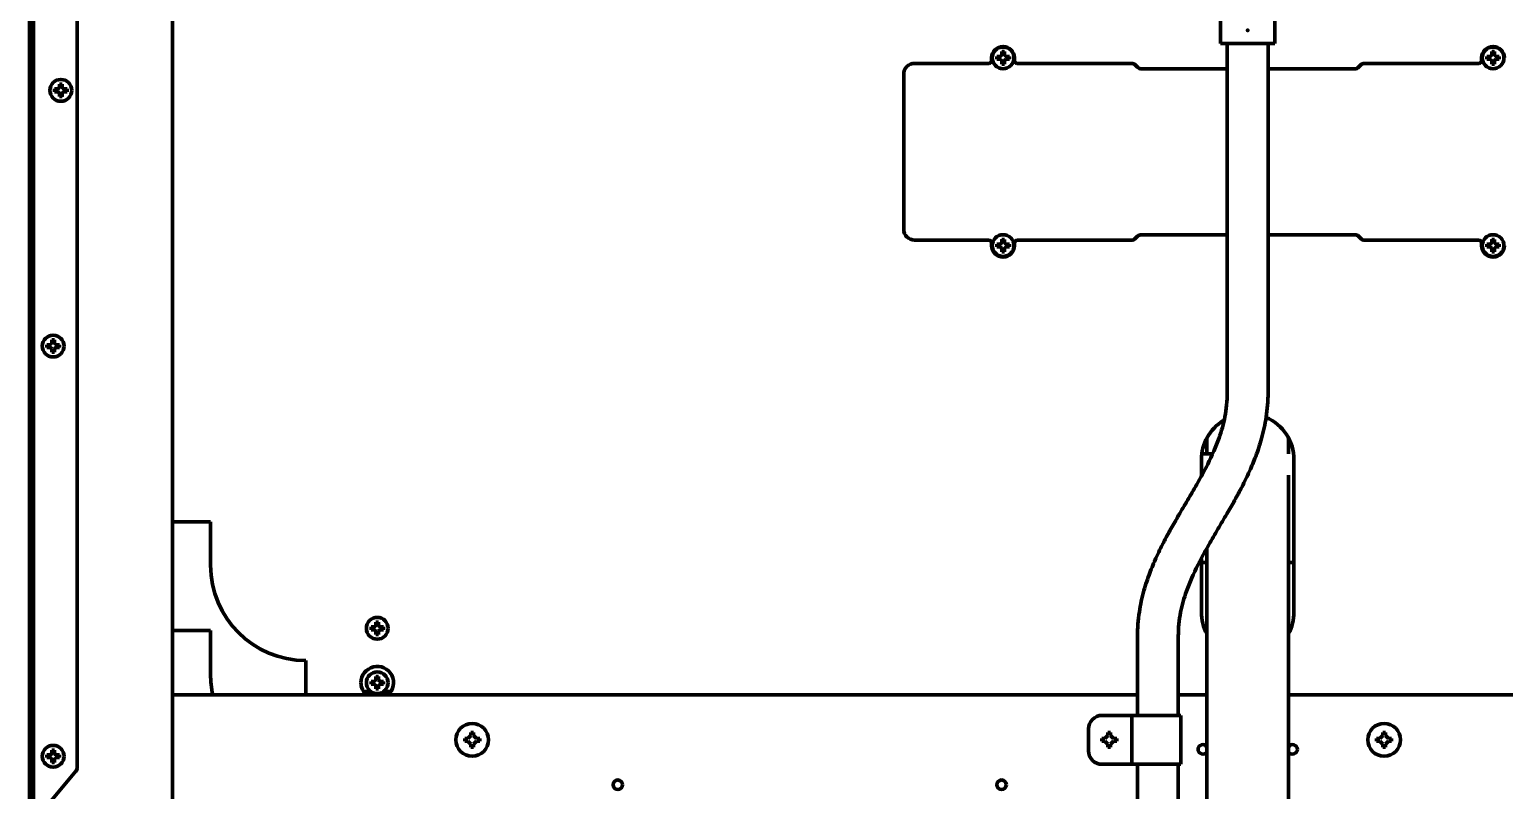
# Model space of a CAD drawing. Header units: inches. Extents: x -3022 to 7311, y 343 to 5680.
# Drawn here: x 2762 to 3304, y 4608 to 4887 of the extents above; entities that cross this region are included whole.
import ezdxf

# ---------------------------------------------------------------- set-up
doc = ezdxf.new("R2010")
doc.units = ezdxf.units.IN

msp = doc.modelspace()

# ---------------------------------------------------------------- linework, layer by layer
at = {"linetype": 'Continuous', "lineweight": 70}
for p, q in [((2763.92, 4602.1), (2763.92, 5415.66)), ((2779.92, 4615.94), (2779.92, 5410.57)), ((3199.92, 4882.1), (3199.92, 4942.1)), ((3219.92, 4942.1), (3219.92, 4882.1)), ((2814.92, 4601.15), (2814.92, 4927.61)), ((2762.42, 4925.1), (2762.42, 4438.3)), ((2763.1, 4441.3), (2763.1, 4924.1)), ((3201.62, 4882.1), (3199.92, 4882.1)), ((3218.22, 4882.1), (3201.62, 4882.1)), ((3219.92, 4882.1), (3218.22, 4882.1)), ((3115.86, 4875.83), (3115.86, 4876.83)), ((3117.76, 4876.83), (3117.76, 4877.33)), ((3117.76, 4876.33), (3117.76, 4876.83)), ((3122.36, 4877.33), (3122.36, 4876.83)), ((3122.36, 4876.83), (3122.36, 4876.33)), ((3124.26, 4876.83), (3124.26, 4875.83)), ((3295.86, 4875.83), (3295.86, 4876.83)), ((3297.76, 4876.83), (3297.76, 4877.33)), ((3297.76, 4876.33), (3297.76, 4876.83)), ((3302.36, 4877.33), (3302.36, 4876.83)), ((3302.36, 4876.83), (3302.36, 4876.33)), ((3087.56, 4874.83), (3114.86, 4874.83)), ((3125.26, 4874.83), (3167.23, 4874.83)), ((3169.47, 4873.41), (3168.64, 4874.24)), ((3202.42, 4872.83), (3170.89, 4872.83)), ((3249.23, 4872.83), (3217.42, 4872.83)), ((3251.47, 4874.24), (3250.64, 4873.41)), ((3252.89, 4874.83), (3294.86, 4874.83)), ((3083.56, 4813.83), (3083.56, 4870.83)), ((2771.62, 4864.9), (2771.62, 4865.4)), ((2771.62, 4864.4), (2771.62, 4864.9)), ((2776.22, 4865.4), (2776.22, 4864.9)), ((2776.22, 4864.9), (2776.22, 4864.4)), ((3202.42, 4811.83), (3170.89, 4811.83)), ((3249.23, 4811.83), (3217.42, 4811.83)), ((3114.86, 4809.83), (3087.56, 4809.83)), ((3115.86, 4807.83), (3115.86, 4808.83)), ((3117.76, 4807.83), (3117.76, 4808.33)), ((3117.76, 4807.33), (3117.76, 4807.83)), ((3122.36, 4808.33), (3122.36, 4807.83)), ((3122.36, 4807.83), (3122.36, 4807.33)), ((3124.26, 4808.83), (3124.26, 4807.83)), ((3167.23, 4809.83), (3125.26, 4809.83)), ((3168.64, 4810.41), (3169.47, 4811.24)), ((3250.64, 4811.24), (3251.47, 4810.41)), ((3294.86, 4809.83), (3252.89, 4809.83)), ((3295.86, 4807.83), (3295.86, 4808.83)), ((3297.76, 4807.83), (3297.76, 4808.33)), ((3297.76, 4807.33), (3297.76, 4807.83)), ((3302.36, 4808.33), (3302.36, 4807.83)), ((3302.36, 4807.83), (3302.36, 4807.33)), ((2768.82, 4770.9), (2768.82, 4771.4)), ((2768.82, 4770.4), (2768.82, 4770.9)), ((2773.42, 4771.4), (2773.42, 4770.9)), ((2773.42, 4770.9), (2773.42, 4770.4)), ((3194.92, 4737.1), (3194.92, 4731.32)), ((3224.92, 4731.32), (3224.92, 4737.1)), ((3196.88, 4731.32), (3193.07, 4731.32)), ((3192.92, 4723.22), (3192.92, 4729.1)), ((3226.92, 4729.1), (3226.92, 4673.1)), ((3224.92, 4677.8), (3224.92, 4723.46)), ((2828.92, 4706.32), (2814.92, 4706.32)), ((2828.92, 4690.3), (2828.92, 4706.32)), ((3192.92, 4673.1), (3192.92, 4692.84)), ((3194.92, 4696.55), (3194.92, 4677.8)), ((3194.92, 4691.32), (3192.92, 4691.32)), ((3226.92, 4691.32), (3224.91, 4691.32)), ((3194.92, 4677.8), (3194.92, 4613.72)), ((3224.92, 4613.72), (3224.92, 4677.8)), ((2828.92, 4666.32), (2814.92, 4666.32)), ((2828.92, 4650.3), (2828.92, 4666.32)), ((2887.87, 4667.15), (2887.87, 4667.65)), ((2887.87, 4666.65), (2887.87, 4667.15)), ((2892.47, 4667.65), (2892.47, 4667.15)), ((2892.47, 4667.15), (2892.47, 4666.65)), ((3169.42, 4664.21), (3169.42, 4635.15)), ((3184.42, 4635.15), (3184.42, 4664.21)), ((2863.92, 4642.65), (2863.92, 4655.3)), ((2887.77, 4643.95), (2885.09, 4643.95)), ((2887.87, 4647.15), (2887.87, 4647.65)), ((2887.87, 4646.65), (2887.87, 4647.15)), ((2892.47, 4647.65), (2892.47, 4647.15)), ((2892.47, 4647.15), (2892.47, 4646.65)), ((2895.24, 4643.95), (2892.57, 4643.95)), ((3169.42, 4642.65), (2814.92, 4642.65)), ((2885.88, 4642.95), (2894.45, 4642.95)), ((3194.92, 4642.65), (3184.43, 4642.65)), ((3563.91, 4642.65), (3224.92, 4642.65)), ((3166.42, 4635.15), (3156.42, 4635.15)), ((3166.42, 4635.15), (3167.42, 4635.15)), ((3167.42, 4635.15), (3169.42, 4635.15)), ((3167.42, 4617.15), (3167.42, 4635.15)), ((3169.42, 4635.15), (3183.42, 4635.15)), ((3183.42, 4635.15), (3185.42, 4635.15)), ((3185.42, 4635.15), (3185.42, 4617.15)), ((2923.48, 4626.65), (2924.54, 4627.71)), ((2924.54, 4627.71), (2924.54, 4628.9)), ((2924.54, 4628.9), (2925.54, 4628.9)), ((2925.54, 4628.9), (2925.54, 4627.71)), ((2925.54, 4627.71), (2926.6, 4626.65)), ((2928.04, 4631.35), (2928.03, 4631.35)), ((2928.05, 4631.33), (2928.04, 4631.35)), ((3151.42, 4630.15), (3151.42, 4622.15)), ((3157.48, 4626.65), (3158.54, 4627.71)), ((3158.54, 4627.71), (3158.54, 4628.9)), ((3158.54, 4628.9), (3159.54, 4628.9)), ((3159.54, 4628.9), (3159.54, 4627.71)), ((3159.54, 4627.71), (3160.6, 4626.65)), ((3258.48, 4626.65), (3259.54, 4627.71)), ((3259.54, 4627.71), (3259.54, 4628.9)), ((3259.54, 4628.9), (3260.54, 4628.9)), ((3260.54, 4628.9), (3260.54, 4627.71)), ((3260.54, 4627.71), (3261.6, 4626.65)), ((3263.04, 4631.35), (3263.03, 4631.35)), ((3263.05, 4631.33), (3263.04, 4631.35)), ((2922.29, 4625.65), (2922.29, 4626.65)), ((2922.29, 4626.65), (2923.48, 4626.65)), ((2923.48, 4625.65), (2922.29, 4625.65)), ((2924.54, 4624.58), (2923.48, 4625.65)), ((2924.54, 4623.4), (2924.54, 4624.58)), ((2925.54, 4623.4), (2924.54, 4623.4)), ((2926.6, 4625.65), (2925.54, 4624.58)), ((2925.54, 4624.58), (2925.54, 4623.4)), ((2926.6, 4626.65), (2927.79, 4626.65)), ((2927.79, 4625.65), (2926.6, 4625.65)), ((2927.79, 4626.65), (2927.79, 4625.65)), ((3156.29, 4625.65), (3156.29, 4626.65)), ((3156.29, 4626.65), (3157.48, 4626.65)), ((3157.48, 4625.65), (3156.29, 4625.65)), ((3158.54, 4624.58), (3157.48, 4625.65)), ((3158.54, 4623.4), (3158.54, 4624.58)), ((3159.54, 4623.4), (3158.54, 4623.4)), ((3160.6, 4625.65), (3159.54, 4624.58)), ((3159.54, 4624.58), (3159.54, 4623.4)), ((3160.6, 4626.65), (3161.79, 4626.65)), ((3161.79, 4625.65), (3160.6, 4625.65)), ((3161.79, 4626.65), (3161.79, 4625.65)), ((3257.29, 4625.65), (3257.29, 4626.65)), ((3257.29, 4626.65), (3258.48, 4626.65)), ((3258.48, 4625.65), (3257.29, 4625.65)), ((3259.54, 4624.58), (3258.48, 4625.65)), ((3259.54, 4623.4), (3259.54, 4624.58)), ((3260.54, 4623.4), (3259.54, 4623.4)), ((3261.6, 4625.65), (3260.54, 4624.58)), ((3260.54, 4624.58), (3260.54, 4623.4)), ((3261.6, 4626.65), (3262.79, 4626.65)), ((3262.79, 4625.65), (3261.6, 4625.65)), ((3262.79, 4626.65), (3262.79, 4625.65)), ((2768.82, 4620.1), (2768.82, 4620.6)), ((2768.82, 4619.6), (2768.82, 4620.1)), ((2773.42, 4620.6), (2773.42, 4620.1)), ((2773.42, 4620.1), (2773.42, 4619.6)), ((3156.42, 4617.15), (3166.42, 4617.15)), ((3166.42, 4617.15), (3167.42, 4617.15)), ((3167.42, 4617.15), (3169.42, 4617.15)), ((3169.42, 4617.15), (3183.42, 4617.15)), ((3169.42, 4617.15), (3169.42, 4604.21)), ((3183.42, 4617.15), (3185.42, 4617.15)), ((3184.42, 4604.21), (3184.42, 4617.15)), ((2769.52, 4602.81), (2779.45, 4614.65)), ((3194.92, 4613.72), (3194.92, 4545.97)), ((3224.92, 4545.97), (3224.92, 4613.72))]:
    msp.add_line(p, q, dxfattribs=at)
for centre, radius in [((3120.06, 4876.83), 4), ((3300.06, 4876.83), 4), ((2773.92, 4864.9), 4), ((3120.06, 4807.83), 4), ((3300.06, 4807.83), 4), ((2771.12, 4770.9), 4), ((2890.17, 4667.15), 4), ((2890.17, 4647.15), 4), ((2925.04, 4626.15), 6), ((3260.04, 4626.15), 6), ((2771.12, 4620.1), 4), ((2978.52, 4609.65), 1.75), ((3119.52, 4609.65), 1.75)]:
    msp.add_circle(centre, radius, dxfattribs=at)
for centre, radius, start, end in [((3120.06, 4876.83), 4.2, 0, 180), ((3300.06, 4876.83), 4.2, 0, 180), ((3087.56, 4870.83), 4, 90, 180), ((3114.86, 4875.83), 1, 270, 0), ((3125.26, 4875.83), 1, 180, 270), ((3167.23, 4872.83), 2, 45, 90), ((3170.89, 4874.83), 2, 225, 270), ((3249.23, 4874.83), 2, 270, 315), ((3252.89, 4872.83), 2, 90, 135), ((3294.86, 4875.83), 1, 270, 0), ((3087.56, 4813.83), 4, 180, 270), ((3170.89, 4809.83), 2, 90, 135), ((3249.23, 4809.83), 2, 45, 90), ((3114.86, 4808.83), 1, 0, 90), ((3120.06, 4807.83), 4.2, 180, 0), ((3125.26, 4808.83), 1, 90, 180), ((3167.23, 4811.83), 2, 270, 315), ((3252.89, 4811.83), 2, 225, 270), ((3294.86, 4808.83), 1, 0, 90), ((3300.06, 4807.83), 4.2, 180, 0), ((3209.92, 4729.1), 17, 121.9838, 180), ((3209.92, 4729.1), 17, 0, 66.4537), ((2863.92, 4690.3), 35, 180, 270), ((3209.92, 4673.1), 17, 180, 208.0744), ((3209.92, 4673.1), 17, 331.9256, 0), ((2863.92, 4650.3), 35, 180, 192.6253), ((2890.17, 4647.15), 6, 311.4112, 180), ((2890.17, 4647.15), 6, 180, 228.5944), ((3156.42, 4630.15), 5, 90, 180), ((3156.42, 4622.15), 5, 180, 270), ((3159.42, 4626.15), 3.1, 170.7694, 180), ((3159.42, 4626.15), 3.1, 180, 189.3375), ((3193.42, 4622.65), 1.75, 31.005, 328.995), ((3226.42, 4622.65), 1.75, 0, 149.0006), ((3226.42, 4622.65), 1.75, 210.9994, 0), ((2777.92, 4615.94), 2, 320, 0)]:
    msp.add_arc(centre, radius, start, end, dxfattribs=at)
for points, knots in [([(3202.42, 4882.1), (3202.42, 4881.42), (3202.42, 4875.59), (3202.42, 4863.82), (3202.42, 4843.74), (3202.42, 4818.48), (3202.42, 4787.45), (3202.42, 4765.41), (3202.42, 4753.71)], [0, 0, 0, 0, 0.015927, 0.136231, 0.275074, 0.484926, 0.726568, 1, 1, 1, 1]), ([(3217.42, 4753.71), (3217.42, 4763.55), (3217.42, 4782.06), (3217.42, 4808.09), (3217.42, 4830.63), (3217.42, 4849.69), (3217.42, 4866.46), (3217.42, 4876.88), (3217.42, 4882.1)], [0, 0, 0, 0, 0.229879, 0.432612, 0.608198, 0.756639, 0.877932, 1, 1, 1, 1]), ([(3117.76, 4877.33), (3117.96, 4877.33), (3118.17, 4877.33), (3118.5, 4877.33), (3118.61, 4877.33), (3118.83, 4877.33), (3118.94, 4877.33), (3119.06, 4877.33)], [0, 0, 0, 0, 0.5, 0.5, 0.75, 0.75, 1, 1, 1, 1]), ([(3120.56, 4879.13), (3120.56, 4878.93), (3120.56, 4878.72), (3120.56, 4878.39), (3120.56, 4878.28), (3120.56, 4878.06), (3120.56, 4877.94), (3120.56, 4877.83)], [0, 0, 0, 0, 0.5, 0.5, 0.75, 0.75, 1, 1, 1, 1]), ([(3297.76, 4877.33), (3297.96, 4877.33), (3298.17, 4877.33), (3298.5, 4877.33), (3298.61, 4877.33), (3298.83, 4877.33), (3298.94, 4877.33), (3299.06, 4877.33)], [0, 0, 0, 0, 0.5, 0.5, 0.75, 0.75, 1, 1, 1, 1]), ([(3300.56, 4879.13), (3300.56, 4878.93), (3300.56, 4878.72), (3300.56, 4878.39), (3300.56, 4878.28), (3300.56, 4878.06), (3300.56, 4877.94), (3300.56, 4877.83)], [0, 0, 0, 0, 0.5, 0.5, 0.75, 0.75, 1, 1, 1, 1]), ([(3119.56, 4874.53), (3119.56, 4874.73), (3119.56, 4874.94), (3119.56, 4875.27), (3119.56, 4875.38), (3119.56, 4875.6), (3119.56, 4875.71), (3119.56, 4875.83)], [0, 0, 0, 0, 0.5, 0.5, 0.75, 0.75, 1, 1, 1, 1]), ([(3122.36, 4876.33), (3122.16, 4876.33), (3121.95, 4876.33), (3121.62, 4876.33), (3121.51, 4876.33), (3121.29, 4876.33), (3121.17, 4876.33), (3121.06, 4876.33)], [0, 0, 0, 0, 0.5, 0.5, 0.75, 0.75, 1, 1, 1, 1]), ([(3299.56, 4874.53), (3299.56, 4874.73), (3299.56, 4874.94), (3299.56, 4875.27), (3299.56, 4875.38), (3299.56, 4875.6), (3299.56, 4875.71), (3299.56, 4875.83)], [0, 0, 0, 0, 0.5, 0.5, 0.75, 0.75, 1, 1, 1, 1]), ([(3302.36, 4876.33), (3302.16, 4876.33), (3301.95, 4876.33), (3301.62, 4876.33), (3301.51, 4876.33), (3301.29, 4876.33), (3301.17, 4876.33), (3301.06, 4876.33)], [0, 0, 0, 0, 0.5, 0.5, 0.75, 0.75, 1, 1, 1, 1]), ([(2774.42, 4867.2), (2774.42, 4867), (2774.42, 4866.79), (2774.42, 4866.46), (2774.42, 4866.35), (2774.42, 4866.13), (2774.42, 4866.01), (2774.42, 4865.9)], [0, 0, 0, 0, 0.5, 0.5, 0.75, 0.75, 1, 1, 1, 1]), ([(2771.62, 4865.4), (2771.82, 4865.4), (2772.03, 4865.4), (2772.36, 4865.4), (2772.47, 4865.4), (2772.69, 4865.4), (2772.8, 4865.4), (2772.92, 4865.4)], [0, 0, 0, 0, 0.5, 0.5, 0.75, 0.75, 1, 1, 1, 1]), ([(2773.42, 4862.6), (2773.42, 4862.8), (2773.42, 4863.01), (2773.42, 4863.34), (2773.42, 4863.45), (2773.42, 4863.67), (2773.42, 4863.78), (2773.42, 4863.9)], [0, 0, 0, 0, 0.5, 0.5, 0.75, 0.75, 1, 1, 1, 1]), ([(2776.22, 4864.4), (2776.02, 4864.4), (2775.81, 4864.4), (2775.48, 4864.4), (2775.37, 4864.4), (2775.15, 4864.4), (2775.03, 4864.4), (2774.92, 4864.4)], [0, 0, 0, 0, 0.5, 0.5, 0.75, 0.75, 1, 1, 1, 1]), ([(3117.76, 4808.33), (3117.96, 4808.33), (3118.17, 4808.33), (3118.5, 4808.33), (3118.61, 4808.33), (3118.83, 4808.33), (3118.94, 4808.33), (3119.06, 4808.33)], [0, 0, 0, 0, 0.5, 0.5, 0.75, 0.75, 1, 1, 1, 1]), ([(3119.56, 4805.53), (3119.56, 4805.73), (3119.56, 4805.94), (3119.56, 4806.27), (3119.56, 4806.38), (3119.56, 4806.6), (3119.56, 4806.71), (3119.56, 4806.83)], [0, 0, 0, 0, 0.5, 0.5, 0.75, 0.75, 1, 1, 1, 1]), ([(3120.56, 4810.13), (3120.56, 4809.93), (3120.56, 4809.72), (3120.56, 4809.39), (3120.56, 4809.28), (3120.56, 4809.06), (3120.56, 4808.94), (3120.56, 4808.83)], [0, 0, 0, 0, 0.5, 0.5, 0.75, 0.75, 1, 1, 1, 1]), ([(3122.36, 4807.33), (3122.16, 4807.33), (3121.95, 4807.33), (3121.62, 4807.33), (3121.51, 4807.33), (3121.29, 4807.33), (3121.17, 4807.33), (3121.06, 4807.33)], [0, 0, 0, 0, 0.5, 0.5, 0.75, 0.75, 1, 1, 1, 1]), ([(3297.76, 4808.33), (3297.96, 4808.33), (3298.17, 4808.33), (3298.5, 4808.33), (3298.61, 4808.33), (3298.83, 4808.33), (3298.94, 4808.33), (3299.06, 4808.33)], [0, 0, 0, 0, 0.5, 0.5, 0.75, 0.75, 1, 1, 1, 1]), ([(3299.56, 4805.53), (3299.56, 4805.73), (3299.56, 4805.94), (3299.56, 4806.27), (3299.56, 4806.38), (3299.56, 4806.6), (3299.56, 4806.71), (3299.56, 4806.83)], [0, 0, 0, 0, 0.5, 0.5, 0.75, 0.75, 1, 1, 1, 1]), ([(3300.56, 4810.13), (3300.56, 4809.93), (3300.56, 4809.72), (3300.56, 4809.39), (3300.56, 4809.28), (3300.56, 4809.06), (3300.56, 4808.94), (3300.56, 4808.83)], [0, 0, 0, 0, 0.5, 0.5, 0.75, 0.75, 1, 1, 1, 1]), ([(3302.36, 4807.33), (3302.16, 4807.33), (3301.95, 4807.33), (3301.62, 4807.33), (3301.51, 4807.33), (3301.29, 4807.33), (3301.17, 4807.33), (3301.06, 4807.33)], [0, 0, 0, 0, 0.5, 0.5, 0.75, 0.75, 1, 1, 1, 1]), ([(2768.82, 4771.4), (2769.02, 4771.4), (2769.23, 4771.4), (2769.56, 4771.4), (2769.67, 4771.4), (2769.89, 4771.4), (2770, 4771.4), (2770.12, 4771.4)], [0, 0, 0, 0, 0.5, 0.5, 0.75, 0.75, 1, 1, 1, 1]), ([(2770.62, 4768.6), (2770.62, 4768.8), (2770.62, 4769.01), (2770.62, 4769.34), (2770.62, 4769.45), (2770.62, 4769.67), (2770.62, 4769.78), (2770.62, 4769.9)], [0, 0, 0, 0, 0.5, 0.5, 0.75, 0.75, 1, 1, 1, 1]), ([(2771.62, 4773.2), (2771.62, 4773), (2771.62, 4772.79), (2771.62, 4772.46), (2771.62, 4772.35), (2771.62, 4772.13), (2771.62, 4772.01), (2771.62, 4771.9)], [0, 0, 0, 0, 0.5, 0.5, 0.75, 0.75, 1, 1, 1, 1]), ([(2773.42, 4770.4), (2773.22, 4770.4), (2773.01, 4770.4), (2772.68, 4770.4), (2772.57, 4770.4), (2772.35, 4770.4), (2772.23, 4770.4), (2772.12, 4770.4)], [0, 0, 0, 0, 0.5, 0.5, 0.75, 0.75, 1, 1, 1, 1]), ([(3202.42, 4753.71), (3202.39, 4750.69), (3201.86, 4745.06), (3199.29, 4736.22), (3195.62, 4728.01), (3191.52, 4720.52), (3187.88, 4714.31), (3184.67, 4708.91), (3181.7, 4703.75), (3178.87, 4698.54), (3176.25, 4693.17), (3173.78, 4687.29), (3171.58, 4680.71), (3169.88, 4672.88), (3169.44, 4667.23), (3169.42, 4664.21)], [0, 0, 0, 0, 0.090672, 0.172799, 0.282018, 0.37132, 0.441634, 0.509417, 0.569443, 0.629239, 0.695141, 0.755882, 0.826946, 0.908835, 1, 1, 1, 1]), ([(3184.42, 4664.21), (3184.45, 4667.23), (3184.98, 4672.85), (3187.54, 4681.69), (3191.22, 4689.91), (3195.32, 4697.39), (3198.96, 4703.6), (3202.16, 4709), (3205.14, 4714.17), (3207.96, 4719.38), (3210.59, 4724.75), (3213.06, 4730.63), (3215.25, 4737.21), (3216.96, 4745.04), (3217.39, 4750.69), (3217.42, 4753.71)], [0, 0, 0, 0, 0.090672, 0.172799, 0.282018, 0.37132, 0.441634, 0.509417, 0.569443, 0.629239, 0.695141, 0.755882, 0.826946, 0.908835, 1, 1, 1, 1]), ([(2887.87, 4667.65), (2888.07, 4667.65), (2888.28, 4667.65), (2888.61, 4667.65), (2888.72, 4667.65), (2888.94, 4667.65), (2889.05, 4667.65), (2889.17, 4667.65)], [0, 0, 0, 0, 0.5, 0.5, 0.75, 0.75, 1, 1, 1, 1]), ([(2889.67, 4664.85), (2889.67, 4665.05), (2889.67, 4665.26), (2889.67, 4665.59), (2889.67, 4665.7), (2889.67, 4665.92), (2889.67, 4666.03), (2889.67, 4666.15)], [0, 0, 0, 0, 0.5, 0.5, 0.75, 0.75, 1, 1, 1, 1]), ([(2890.67, 4669.45), (2890.67, 4669.25), (2890.67, 4669.04), (2890.67, 4668.71), (2890.67, 4668.6), (2890.67, 4668.38), (2890.67, 4668.26), (2890.67, 4668.15)], [0, 0, 0, 0, 0.5, 0.5, 0.75, 0.75, 1, 1, 1, 1]), ([(2892.47, 4666.65), (2892.27, 4666.65), (2892.06, 4666.65), (2891.73, 4666.65), (2891.62, 4666.65), (2891.4, 4666.65), (2891.28, 4666.65), (2891.17, 4666.65)], [0, 0, 0, 0, 0.5, 0.5, 0.75, 0.75, 1, 1, 1, 1]), ([(2890.67, 4649.45), (2890.67, 4649.25), (2890.67, 4649.04), (2890.67, 4648.71), (2890.67, 4648.6), (2890.67, 4648.38), (2890.67, 4648.26), (2890.67, 4648.15)], [0, 0, 0, 0, 0.5, 0.5, 0.75, 0.75, 1, 1, 1, 1]), ([(2887.87, 4647.65), (2888.07, 4647.65), (2888.28, 4647.65), (2888.61, 4647.65), (2888.72, 4647.65), (2888.94, 4647.65), (2889.05, 4647.65), (2889.17, 4647.65)], [0, 0, 0, 0, 0.5, 0.5, 0.75, 0.75, 1, 1, 1, 1]), ([(2889.67, 4644.85), (2889.67, 4645.05), (2889.67, 4645.26), (2889.67, 4645.59), (2889.67, 4645.7), (2889.67, 4645.92), (2889.67, 4646.03), (2889.67, 4646.15)], [0, 0, 0, 0, 0.5, 0.5, 0.75, 0.75, 1, 1, 1, 1]), ([(2892.47, 4646.65), (2892.27, 4646.65), (2892.06, 4646.65), (2891.73, 4646.65), (2891.62, 4646.65), (2891.4, 4646.65), (2891.28, 4646.65), (2891.17, 4646.65)], [0, 0, 0, 0, 0.5, 0.5, 0.75, 0.75, 1, 1, 1, 1]), ([(2771.62, 4622.4), (2771.62, 4622.2), (2771.62, 4621.99), (2771.62, 4621.66), (2771.62, 4621.55), (2771.62, 4621.33), (2771.62, 4621.21), (2771.62, 4621.1)], [0, 0, 0, 0, 0.5, 0.5, 0.75, 0.75, 1, 1, 1, 1]), ([(2768.82, 4620.6), (2769.02, 4620.6), (2769.23, 4620.6), (2769.56, 4620.6), (2769.67, 4620.6), (2769.89, 4620.6), (2770, 4620.6), (2770.12, 4620.6)], [0, 0, 0, 0, 0.5, 0.5, 0.75, 0.75, 1, 1, 1, 1]), ([(2770.62, 4617.8), (2770.62, 4618), (2770.62, 4618.21), (2770.62, 4618.54), (2770.62, 4618.65), (2770.62, 4618.87), (2770.62, 4618.98), (2770.62, 4619.1)], [0, 0, 0, 0, 0.5, 0.5, 0.75, 0.75, 1, 1, 1, 1]), ([(2773.42, 4619.6), (2773.22, 4619.6), (2773.01, 4619.6), (2772.68, 4619.6), (2772.57, 4619.6), (2772.35, 4619.6), (2772.23, 4619.6), (2772.12, 4619.6)], [0, 0, 0, 0, 0.5, 0.5, 0.75, 0.75, 1, 1, 1, 1])]:
    msp.add_open_spline(points, degree=3, knots=knots, dxfattribs=at)
for points in [[(3119.06, 4877.33), (3119.08, 4877.35), (3119.13, 4877.4), (3119.2, 4877.47), (3119.27, 4877.54), (3119.34, 4877.61), (3119.41, 4877.68), (3119.49, 4877.76), (3119.53, 4877.8), (3119.56, 4877.83)], [(3119.56, 4877.83), (3119.56, 4877.88), (3119.56, 4877.99), (3119.56, 4878.15), (3119.56, 4878.31), (3119.56, 4878.47), (3119.56, 4878.62), (3119.56, 4878.77), (3119.56, 4878.94), (3119.56, 4879.06), (3119.56, 4879.13)], [(3119.56, 4879.13), (3119.72, 4879.13), (3120.06, 4879.13), (3120.39, 4879.13), (3120.56, 4879.13)], [(3120.56, 4877.83), (3120.58, 4877.8), (3120.64, 4877.75), (3120.71, 4877.68), (3120.78, 4877.61), (3120.85, 4877.54), (3120.92, 4877.47), (3120.99, 4877.4), (3121.03, 4877.35), (3121.06, 4877.33)], [(3121.06, 4877.33), (3121.11, 4877.33), (3121.22, 4877.33), (3121.38, 4877.33), (3121.54, 4877.33), (3121.7, 4877.33), (3121.85, 4877.33), (3122, 4877.33), (3122.17, 4877.33), (3122.29, 4877.33), (3122.36, 4877.33)], [(3299.06, 4877.33), (3299.08, 4877.35), (3299.13, 4877.4), (3299.2, 4877.47), (3299.27, 4877.54), (3299.34, 4877.61), (3299.41, 4877.68), (3299.49, 4877.76), (3299.53, 4877.8), (3299.56, 4877.83)], [(3299.56, 4877.83), (3299.56, 4877.88), (3299.56, 4877.99), (3299.56, 4878.15), (3299.56, 4878.31), (3299.56, 4878.47), (3299.56, 4878.62), (3299.56, 4878.77), (3299.56, 4878.94), (3299.56, 4879.06), (3299.56, 4879.13)], [(3299.56, 4879.13), (3299.72, 4879.13), (3300.06, 4879.13), (3300.39, 4879.13), (3300.56, 4879.13)], [(3300.56, 4877.83), (3300.58, 4877.8), (3300.64, 4877.75), (3300.71, 4877.68), (3300.78, 4877.61), (3300.85, 4877.54), (3300.92, 4877.47), (3300.99, 4877.4), (3301.03, 4877.35), (3301.06, 4877.33)], [(3301.06, 4877.33), (3301.11, 4877.33), (3301.22, 4877.33), (3301.38, 4877.33), (3301.54, 4877.33), (3301.7, 4877.33), (3301.85, 4877.33), (3302, 4877.33), (3302.17, 4877.33), (3302.29, 4877.33), (3302.36, 4877.33)], [(3119.06, 4876.33), (3119, 4876.33), (3118.9, 4876.33), (3118.73, 4876.33), (3118.58, 4876.33), (3118.42, 4876.33), (3118.27, 4876.33), (3118.11, 4876.33), (3117.95, 4876.33), (3117.82, 4876.33), (3117.76, 4876.33)], [(3119.56, 4875.83), (3119.53, 4875.85), (3119.48, 4875.91), (3119.41, 4875.98), (3119.34, 4876.05), (3119.27, 4876.12), (3119.2, 4876.19), (3119.13, 4876.26), (3119.08, 4876.31), (3119.06, 4876.33)], [(3120.56, 4874.53), (3120.39, 4874.53), (3120.06, 4874.53), (3119.72, 4874.53), (3119.56, 4874.53)], [(3121.06, 4876.33), (3121.03, 4876.3), (3120.99, 4876.26), (3120.92, 4876.19), (3120.84, 4876.11), (3120.77, 4876.04), (3120.7, 4875.97), (3120.63, 4875.9), (3120.58, 4875.85), (3120.56, 4875.83)], [(3120.56, 4875.83), (3120.56, 4875.77), (3120.56, 4875.67), (3120.56, 4875.5), (3120.56, 4875.35), (3120.56, 4875.19), (3120.56, 4875.04), (3120.56, 4874.88), (3120.56, 4874.72), (3120.56, 4874.59), (3120.56, 4874.53)], [(3299.06, 4876.33), (3299, 4876.33), (3298.9, 4876.33), (3298.73, 4876.33), (3298.58, 4876.33), (3298.42, 4876.33), (3298.27, 4876.33), (3298.11, 4876.33), (3297.95, 4876.33), (3297.82, 4876.33), (3297.76, 4876.33)], [(3299.56, 4875.83), (3299.53, 4875.85), (3299.48, 4875.91), (3299.41, 4875.98), (3299.34, 4876.05), (3299.27, 4876.12), (3299.2, 4876.19), (3299.13, 4876.26), (3299.08, 4876.31), (3299.06, 4876.33)], [(3300.56, 4874.53), (3300.39, 4874.53), (3300.06, 4874.53), (3299.72, 4874.53), (3299.56, 4874.53)], [(3301.06, 4876.33), (3301.03, 4876.3), (3300.99, 4876.26), (3300.92, 4876.19), (3300.84, 4876.11), (3300.77, 4876.04), (3300.7, 4875.97), (3300.63, 4875.9), (3300.58, 4875.85), (3300.56, 4875.83)], [(3300.56, 4875.83), (3300.56, 4875.77), (3300.56, 4875.67), (3300.56, 4875.5), (3300.56, 4875.35), (3300.56, 4875.19), (3300.56, 4875.04), (3300.56, 4874.88), (3300.56, 4874.72), (3300.56, 4874.59), (3300.56, 4874.53)], [(2772.92, 4865.4), (2772.94, 4865.42), (2772.99, 4865.47), (2773.06, 4865.54), (2773.13, 4865.61), (2773.2, 4865.68), (2773.27, 4865.75), (2773.35, 4865.83), (2773.39, 4865.87), (2773.42, 4865.9)], [(2773.42, 4865.9), (2773.42, 4865.95), (2773.42, 4866.06), (2773.42, 4866.22), (2773.42, 4866.38), (2773.42, 4866.54), (2773.42, 4866.69), (2773.42, 4866.84), (2773.42, 4867.01), (2773.42, 4867.13), (2773.42, 4867.2)], [(2773.42, 4867.2), (2773.58, 4867.2), (2773.92, 4867.2), (2774.25, 4867.2), (2774.42, 4867.2)], [(2774.42, 4865.9), (2774.44, 4865.87), (2774.5, 4865.82), (2774.57, 4865.75), (2774.64, 4865.68), (2774.71, 4865.61), (2774.78, 4865.54), (2774.85, 4865.47), (2774.89, 4865.42), (2774.92, 4865.4)], [(2772.92, 4864.4), (2772.86, 4864.4), (2772.76, 4864.4), (2772.59, 4864.4), (2772.44, 4864.4), (2772.28, 4864.4), (2772.13, 4864.4), (2771.97, 4864.4), (2771.81, 4864.4), (2771.68, 4864.4), (2771.62, 4864.4)], [(2773.42, 4863.9), (2773.39, 4863.92), (2773.34, 4863.98), (2773.27, 4864.05), (2773.2, 4864.12), (2773.13, 4864.19), (2773.06, 4864.26), (2772.99, 4864.33), (2772.94, 4864.38), (2772.92, 4864.4)], [(2774.42, 4862.6), (2774.25, 4862.6), (2773.92, 4862.6), (2773.58, 4862.6), (2773.42, 4862.6)], [(2774.92, 4864.4), (2774.89, 4864.37), (2774.85, 4864.33), (2774.78, 4864.26), (2774.7, 4864.18), (2774.63, 4864.11), (2774.56, 4864.04), (2774.49, 4863.97), (2774.44, 4863.92), (2774.42, 4863.9)], [(2774.42, 4863.9), (2774.42, 4863.84), (2774.42, 4863.74), (2774.42, 4863.57), (2774.42, 4863.42), (2774.42, 4863.26), (2774.42, 4863.11), (2774.42, 4862.95), (2774.42, 4862.79), (2774.42, 4862.66), (2774.42, 4862.6)], [(2774.92, 4865.4), (2774.97, 4865.4), (2775.08, 4865.4), (2775.24, 4865.4), (2775.4, 4865.4), (2775.56, 4865.4), (2775.71, 4865.4), (2775.86, 4865.4), (2776.03, 4865.4), (2776.15, 4865.4), (2776.22, 4865.4)], [(3119.06, 4807.33), (3119, 4807.33), (3118.9, 4807.33), (3118.73, 4807.33), (3118.58, 4807.33), (3118.42, 4807.33), (3118.27, 4807.33), (3118.11, 4807.33), (3117.95, 4807.33), (3117.82, 4807.33), (3117.76, 4807.33)], [(3119.06, 4808.33), (3119.08, 4808.35), (3119.13, 4808.4), (3119.2, 4808.47), (3119.27, 4808.54), (3119.34, 4808.61), (3119.41, 4808.68), (3119.49, 4808.76), (3119.53, 4808.8), (3119.56, 4808.83)], [(3119.56, 4806.83), (3119.53, 4806.85), (3119.48, 4806.91), (3119.41, 4806.98), (3119.34, 4807.05), (3119.27, 4807.12), (3119.2, 4807.19), (3119.13, 4807.26), (3119.08, 4807.31), (3119.06, 4807.33)], [(3119.56, 4808.83), (3119.56, 4808.88), (3119.56, 4808.99), (3119.56, 4809.15), (3119.56, 4809.31), (3119.56, 4809.47), (3119.56, 4809.62), (3119.56, 4809.77), (3119.56, 4809.94), (3119.56, 4810.06), (3119.56, 4810.13)], [(3119.56, 4810.13), (3119.72, 4810.13), (3120.06, 4810.13), (3120.39, 4810.13), (3120.56, 4810.13)], [(3120.56, 4808.83), (3120.58, 4808.8), (3120.64, 4808.75), (3120.71, 4808.68), (3120.78, 4808.61), (3120.85, 4808.54), (3120.92, 4808.47), (3120.99, 4808.4), (3121.03, 4808.35), (3121.06, 4808.33)], [(3121.06, 4807.33), (3121.03, 4807.3), (3120.99, 4807.26), (3120.92, 4807.19), (3120.84, 4807.11), (3120.77, 4807.04), (3120.7, 4806.97), (3120.63, 4806.9), (3120.58, 4806.85), (3120.56, 4806.83)], [(3120.56, 4806.83), (3120.56, 4806.77), (3120.56, 4806.67), (3120.56, 4806.5), (3120.56, 4806.35), (3120.56, 4806.19), (3120.56, 4806.04), (3120.56, 4805.88), (3120.56, 4805.72), (3120.56, 4805.59), (3120.56, 4805.53)], [(3121.06, 4808.33), (3121.11, 4808.33), (3121.22, 4808.33), (3121.38, 4808.33), (3121.54, 4808.33), (3121.7, 4808.33), (3121.85, 4808.33), (3122, 4808.33), (3122.17, 4808.33), (3122.29, 4808.33), (3122.36, 4808.33)], [(3299.06, 4807.33), (3299, 4807.33), (3298.9, 4807.33), (3298.73, 4807.33), (3298.58, 4807.33), (3298.42, 4807.33), (3298.27, 4807.33), (3298.11, 4807.33), (3297.95, 4807.33), (3297.82, 4807.33), (3297.76, 4807.33)], [(3299.06, 4808.33), (3299.08, 4808.35), (3299.13, 4808.4), (3299.2, 4808.47), (3299.27, 4808.54), (3299.34, 4808.61), (3299.41, 4808.68), (3299.49, 4808.76), (3299.53, 4808.8), (3299.56, 4808.83)], [(3299.56, 4806.83), (3299.53, 4806.85), (3299.48, 4806.91), (3299.41, 4806.98), (3299.34, 4807.05), (3299.27, 4807.12), (3299.2, 4807.19), (3299.13, 4807.26), (3299.08, 4807.31), (3299.06, 4807.33)], [(3299.56, 4808.83), (3299.56, 4808.88), (3299.56, 4808.99), (3299.56, 4809.15), (3299.56, 4809.31), (3299.56, 4809.47), (3299.56, 4809.62), (3299.56, 4809.77), (3299.56, 4809.94), (3299.56, 4810.06), (3299.56, 4810.13)], [(3299.56, 4810.13), (3299.72, 4810.13), (3300.06, 4810.13), (3300.39, 4810.13), (3300.56, 4810.13)], [(3300.56, 4808.83), (3300.58, 4808.8), (3300.64, 4808.75), (3300.71, 4808.68), (3300.78, 4808.61), (3300.85, 4808.54), (3300.92, 4808.47), (3300.99, 4808.4), (3301.03, 4808.35), (3301.06, 4808.33)], [(3301.06, 4807.33), (3301.03, 4807.3), (3300.99, 4807.26), (3300.92, 4807.19), (3300.84, 4807.11), (3300.77, 4807.04), (3300.7, 4806.97), (3300.63, 4806.9), (3300.58, 4806.85), (3300.56, 4806.83)], [(3300.56, 4806.83), (3300.56, 4806.77), (3300.56, 4806.67), (3300.56, 4806.5), (3300.56, 4806.35), (3300.56, 4806.19), (3300.56, 4806.04), (3300.56, 4805.88), (3300.56, 4805.72), (3300.56, 4805.59), (3300.56, 4805.53)], [(3301.06, 4808.33), (3301.11, 4808.33), (3301.22, 4808.33), (3301.38, 4808.33), (3301.54, 4808.33), (3301.7, 4808.33), (3301.85, 4808.33), (3302, 4808.33), (3302.17, 4808.33), (3302.29, 4808.33), (3302.36, 4808.33)], [(3120.56, 4805.53), (3120.39, 4805.53), (3120.06, 4805.53), (3119.72, 4805.53), (3119.56, 4805.53)], [(3300.56, 4805.53), (3300.39, 4805.53), (3300.06, 4805.53), (3299.72, 4805.53), (3299.56, 4805.53)], [(2770.12, 4770.4), (2770.06, 4770.4), (2769.96, 4770.4), (2769.79, 4770.4), (2769.64, 4770.4), (2769.48, 4770.4), (2769.33, 4770.4), (2769.17, 4770.4), (2769.01, 4770.4), (2768.88, 4770.4), (2768.82, 4770.4)], [(2770.12, 4771.4), (2770.14, 4771.42), (2770.19, 4771.47), (2770.26, 4771.54), (2770.33, 4771.61), (2770.4, 4771.68), (2770.47, 4771.75), (2770.55, 4771.83), (2770.59, 4771.87), (2770.62, 4771.9)], [(2770.62, 4769.9), (2770.59, 4769.92), (2770.54, 4769.98), (2770.47, 4770.05), (2770.4, 4770.12), (2770.33, 4770.19), (2770.26, 4770.26), (2770.19, 4770.33), (2770.14, 4770.38), (2770.12, 4770.4)], [(2770.62, 4771.9), (2770.62, 4771.95), (2770.62, 4772.06), (2770.62, 4772.22), (2770.62, 4772.38), (2770.62, 4772.54), (2770.62, 4772.69), (2770.62, 4772.84), (2770.62, 4773.01), (2770.62, 4773.13), (2770.62, 4773.2)], [(2770.62, 4773.2), (2770.78, 4773.2), (2771.12, 4773.2), (2771.45, 4773.2), (2771.62, 4773.2)], [(2771.62, 4768.6), (2771.45, 4768.6), (2771.12, 4768.6), (2770.78, 4768.6), (2770.62, 4768.6)], [(2771.62, 4771.9), (2771.64, 4771.87), (2771.7, 4771.82), (2771.77, 4771.75), (2771.84, 4771.68), (2771.91, 4771.61), (2771.98, 4771.54), (2772.05, 4771.47), (2772.09, 4771.42), (2772.12, 4771.4)], [(2772.12, 4770.4), (2772.09, 4770.37), (2772.05, 4770.33), (2771.98, 4770.26), (2771.9, 4770.18), (2771.83, 4770.11), (2771.76, 4770.04), (2771.69, 4769.97), (2771.64, 4769.92), (2771.62, 4769.9)], [(2771.62, 4769.9), (2771.62, 4769.84), (2771.62, 4769.74), (2771.62, 4769.57), (2771.62, 4769.42), (2771.62, 4769.26), (2771.62, 4769.11), (2771.62, 4768.95), (2771.62, 4768.79), (2771.62, 4768.66), (2771.62, 4768.6)], [(2772.12, 4771.4), (2772.17, 4771.4), (2772.28, 4771.4), (2772.44, 4771.4), (2772.6, 4771.4), (2772.76, 4771.4), (2772.91, 4771.4), (2773.06, 4771.4), (2773.23, 4771.4), (2773.35, 4771.4), (2773.42, 4771.4)], [(2889.17, 4666.65), (2889.11, 4666.65), (2889.01, 4666.65), (2888.84, 4666.65), (2888.69, 4666.65), (2888.53, 4666.65), (2888.38, 4666.65), (2888.22, 4666.65), (2888.06, 4666.65), (2887.93, 4666.65), (2887.87, 4666.65)], [(2889.17, 4667.65), (2889.19, 4667.67), (2889.24, 4667.72), (2889.31, 4667.79), (2889.38, 4667.86), (2889.45, 4667.93), (2889.52, 4668), (2889.6, 4668.08), (2889.64, 4668.12), (2889.67, 4668.15)], [(2889.67, 4666.15), (2889.64, 4666.17), (2889.59, 4666.23), (2889.52, 4666.3), (2889.45, 4666.37), (2889.38, 4666.44), (2889.31, 4666.51), (2889.24, 4666.58), (2889.19, 4666.63), (2889.17, 4666.65)], [(2889.67, 4668.15), (2889.67, 4668.2), (2889.67, 4668.31), (2889.67, 4668.47), (2889.67, 4668.63), (2889.67, 4668.79), (2889.67, 4668.94), (2889.67, 4669.09), (2889.67, 4669.26), (2889.67, 4669.38), (2889.67, 4669.45)], [(2889.67, 4669.45), (2889.83, 4669.45), (2890.17, 4669.45), (2890.5, 4669.45), (2890.67, 4669.45)], [(2890.67, 4668.15), (2890.69, 4668.12), (2890.75, 4668.07), (2890.82, 4668), (2890.89, 4667.93), (2890.96, 4667.86), (2891.03, 4667.79), (2891.1, 4667.72), (2891.14, 4667.67), (2891.17, 4667.65)], [(2891.17, 4666.65), (2891.14, 4666.62), (2891.1, 4666.58), (2891.03, 4666.51), (2890.95, 4666.43), (2890.88, 4666.36), (2890.81, 4666.29), (2890.74, 4666.22), (2890.69, 4666.17), (2890.67, 4666.15)], [(2890.67, 4666.15), (2890.67, 4666.09), (2890.67, 4665.99), (2890.67, 4665.82), (2890.67, 4665.67), (2890.67, 4665.51), (2890.67, 4665.36), (2890.67, 4665.2), (2890.67, 4665.04), (2890.67, 4664.91), (2890.67, 4664.85)], [(2891.17, 4667.65), (2891.22, 4667.65), (2891.33, 4667.65), (2891.49, 4667.65), (2891.65, 4667.65), (2891.81, 4667.65), (2891.96, 4667.65), (2892.11, 4667.65), (2892.28, 4667.65), (2892.4, 4667.65), (2892.47, 4667.65)], [(2890.67, 4664.85), (2890.5, 4664.85), (2890.17, 4664.85), (2889.83, 4664.85), (2889.67, 4664.85)], [(2889.67, 4648.15), (2889.67, 4648.2), (2889.67, 4648.31), (2889.67, 4648.47), (2889.67, 4648.63), (2889.67, 4648.79), (2889.67, 4648.94), (2889.67, 4649.09), (2889.67, 4649.26), (2889.67, 4649.38), (2889.67, 4649.45)], [(2889.67, 4649.45), (2889.83, 4649.45), (2890.17, 4649.45), (2890.5, 4649.45), (2890.67, 4649.45)], [(2889.17, 4646.65), (2889.11, 4646.65), (2889.01, 4646.65), (2888.84, 4646.65), (2888.69, 4646.65), (2888.53, 4646.65), (2888.38, 4646.65), (2888.22, 4646.65), (2888.06, 4646.65), (2887.93, 4646.65), (2887.87, 4646.65)], [(2889.17, 4647.65), (2889.19, 4647.67), (2889.24, 4647.72), (2889.31, 4647.79), (2889.38, 4647.86), (2889.45, 4647.93), (2889.52, 4648), (2889.6, 4648.08), (2889.64, 4648.12), (2889.67, 4648.15)], [(2889.67, 4646.15), (2889.64, 4646.17), (2889.59, 4646.23), (2889.52, 4646.3), (2889.45, 4646.37), (2889.38, 4646.44), (2889.31, 4646.51), (2889.24, 4646.58), (2889.19, 4646.63), (2889.17, 4646.65)], [(2890.67, 4644.85), (2890.5, 4644.85), (2890.17, 4644.85), (2889.83, 4644.85), (2889.67, 4644.85)], [(2890.67, 4648.15), (2890.69, 4648.12), (2890.75, 4648.07), (2890.82, 4648), (2890.89, 4647.93), (2890.96, 4647.86), (2891.03, 4647.79), (2891.1, 4647.72), (2891.14, 4647.67), (2891.17, 4647.65)], [(2891.17, 4646.65), (2891.14, 4646.62), (2891.1, 4646.58), (2891.03, 4646.51), (2890.95, 4646.43), (2890.88, 4646.36), (2890.81, 4646.29), (2890.74, 4646.22), (2890.69, 4646.17), (2890.67, 4646.15)], [(2890.67, 4646.15), (2890.67, 4646.09), (2890.67, 4645.99), (2890.67, 4645.82), (2890.67, 4645.67), (2890.67, 4645.51), (2890.67, 4645.36), (2890.67, 4645.2), (2890.67, 4645.04), (2890.67, 4644.91), (2890.67, 4644.85)], [(2891.17, 4647.65), (2891.22, 4647.65), (2891.33, 4647.65), (2891.49, 4647.65), (2891.65, 4647.65), (2891.81, 4647.65), (2891.96, 4647.65), (2892.11, 4647.65), (2892.28, 4647.65), (2892.4, 4647.65), (2892.47, 4647.65)], [(2770.62, 4621.1), (2770.62, 4621.15), (2770.62, 4621.26), (2770.62, 4621.42), (2770.62, 4621.58), (2770.62, 4621.74), (2770.62, 4621.89), (2770.62, 4622.04), (2770.62, 4622.21), (2770.62, 4622.33), (2770.62, 4622.4)], [(2770.62, 4622.4), (2770.78, 4622.4), (2771.12, 4622.4), (2771.45, 4622.4), (2771.62, 4622.4)], [(2770.12, 4619.6), (2770.06, 4619.6), (2769.96, 4619.6), (2769.79, 4619.6), (2769.64, 4619.6), (2769.48, 4619.6), (2769.33, 4619.6), (2769.17, 4619.6), (2769.01, 4619.6), (2768.88, 4619.6), (2768.82, 4619.6)], [(2770.12, 4620.6), (2770.14, 4620.62), (2770.19, 4620.67), (2770.26, 4620.74), (2770.33, 4620.81), (2770.4, 4620.88), (2770.47, 4620.95), (2770.55, 4621.03), (2770.59, 4621.07), (2770.62, 4621.1)], [(2770.62, 4619.1), (2770.59, 4619.12), (2770.54, 4619.18), (2770.47, 4619.25), (2770.4, 4619.32), (2770.33, 4619.39), (2770.26, 4619.46), (2770.19, 4619.53), (2770.14, 4619.58), (2770.12, 4619.6)], [(2771.62, 4617.8), (2771.45, 4617.8), (2771.12, 4617.8), (2770.78, 4617.8), (2770.62, 4617.8)], [(2771.62, 4621.1), (2771.64, 4621.07), (2771.7, 4621.02), (2771.77, 4620.95), (2771.84, 4620.88), (2771.91, 4620.81), (2771.98, 4620.74), (2772.05, 4620.67), (2772.09, 4620.62), (2772.12, 4620.6)], [(2772.12, 4619.6), (2772.09, 4619.57), (2772.05, 4619.53), (2771.98, 4619.46), (2771.9, 4619.38), (2771.83, 4619.31), (2771.76, 4619.24), (2771.69, 4619.17), (2771.64, 4619.12), (2771.62, 4619.1)], [(2771.62, 4619.1), (2771.62, 4619.04), (2771.62, 4618.94), (2771.62, 4618.77), (2771.62, 4618.62), (2771.62, 4618.46), (2771.62, 4618.31), (2771.62, 4618.15), (2771.62, 4617.99), (2771.62, 4617.86), (2771.62, 4617.8)], [(2772.12, 4620.6), (2772.17, 4620.6), (2772.28, 4620.6), (2772.44, 4620.6), (2772.6, 4620.6), (2772.76, 4620.6), (2772.91, 4620.6), (2773.06, 4620.6), (2773.23, 4620.6), (2773.35, 4620.6), (2773.42, 4620.6)]]:
    msp.add_open_spline(points, degree=3, dxfattribs=at)
msp.add_point((3209.92, 4886.95), dxfattribs=at)

doc.saveas('drawing.dxf')
